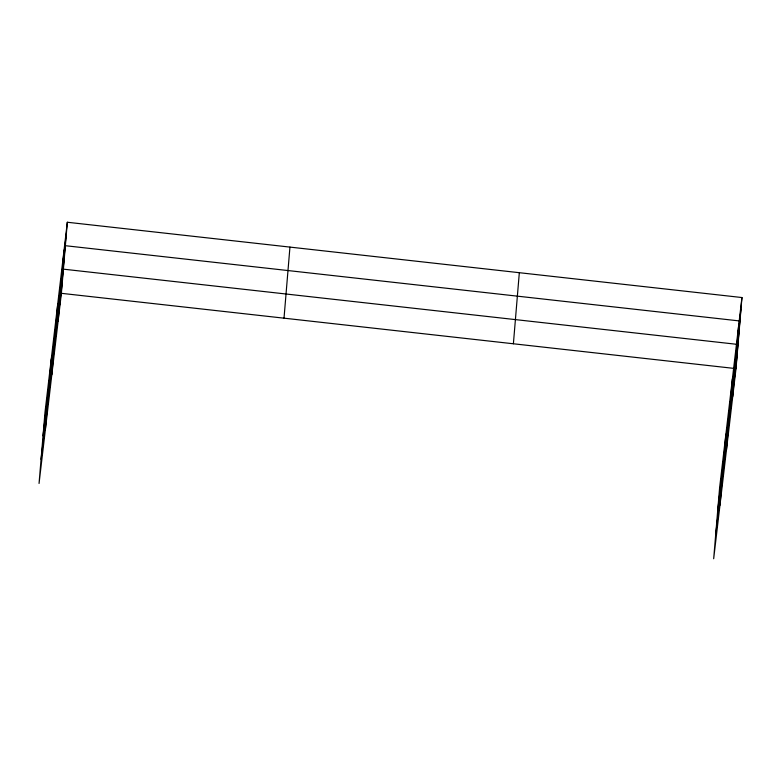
<?xml version="1.0" encoding="UTF-8"?>
<svg xmlns="http://www.w3.org/2000/svg" width="781" height="781" viewBox="0 0 781 781"><rect width="100%" height="100%" fill="white"/><g stroke="black" fill="none" stroke-linecap="round" stroke-linejoin="round"><path stroke-width="1.17" d="M45.337 429.921L51.273 358.85M51.819 374.773L57.755 303.692M58.106 321.235L64.042 250.154M67.322 222.253L44.986 412.378L39.05 483.459L61.387 293.324L67.322 222.253L741.95 297.541L736.014 368.622L713.678 558.747L719.613 487.676L741.95 297.541M284.011 318.17L289.946 247.099M513.39 343.767L519.326 272.696M719.975 505.219L725.9 434.138M726.447 450.061L732.383 378.98M732.734 396.523L738.67 325.452M63.066 261.889L66.336 233.978M43.023 435.837L65.36 245.703L739.988 321.001L717.661 511.135M61.103 285.338L64.384 257.427M41.071 459.296L63.407 269.162L738.035 344.45L715.699 534.585M59.112 309.149L62.392 281.238M737.694 337.177L740.974 309.266M735.731 360.637L739.011 332.726M733.75 384.447L737.03 356.536M61.387 293.324L736.014 368.622"/></g></svg>
